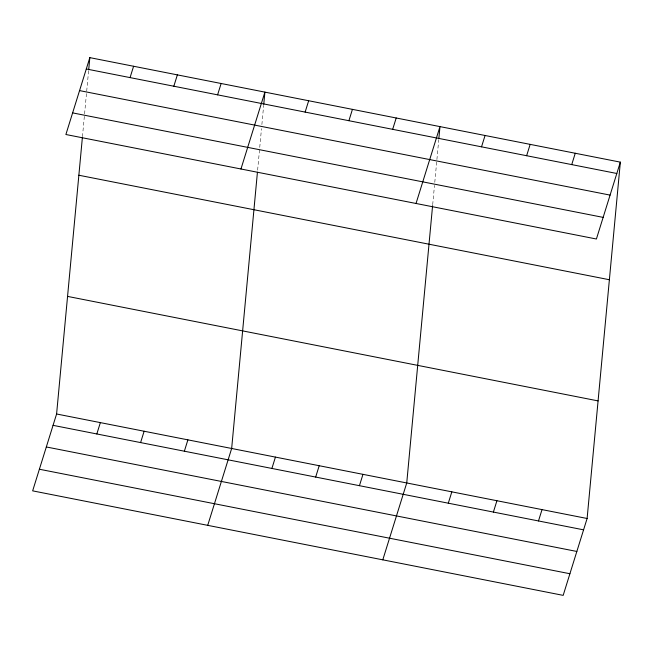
<?xml version="1.0" encoding="UTF-8"?>
<svg xmlns="http://www.w3.org/2000/svg" width="653" height="653" viewBox="0 0 653 653"><rect width="100%" height="100%" fill="white"/><g stroke="black" fill="none" stroke-linecap="round" stroke-linejoin="round"><path stroke-width="0.49" stroke-dasharray="3.27 2.45" d="M82.449 136.714L88.596 70.818M257.617 170.188L261.494 128.617M261.877 124.568L263.673 105.304M432.694 204.667L434.49 185.411M434.776 182.367L438.743 139.791"/><path stroke-width="0.98" d="M620.35 162.14L596.409 239.006L65.888 134.51L89.828 57.635L620.35 162.14L587.112 518.49L563.172 595.365L32.65 490.86L56.591 413.994L82.36 137.726M88.694 69.806L89.828 57.635M257.429 172.212L231.66 448.48L207.719 525.347M263.763 104.292L264.898 92.122L240.957 168.988M432.596 205.687L406.737 482.967L382.797 559.833M438.84 138.779L439.975 126.609L416.034 203.475M130.061 77.601L133.596 66.263M173.829 86.229L177.363 74.883M96.824 433.959L100.358 422.613M217.596 94.848L221.13 83.502M140.591 442.579L144.125 431.233M184.366 451.199L187.893 439.853M305.139 112.087L308.665 100.75M348.906 120.707L352.432 109.369M271.901 468.446L275.435 457.1M392.673 129.335L396.208 117.989M315.668 477.065L319.203 465.72M359.436 485.685L362.97 474.339M481.53 146.835L485.065 135.489M526.628 155.716L530.163 144.378M448.301 503.194L451.827 491.848M571.726 164.605L575.252 153.259M493.39 512.074L496.925 500.729M538.488 520.955L542.023 509.609M86.294 68.981L616.816 173.486M79.56 90.604L610.082 195.108M72.622 112.887L603.143 217.384M78.858 175.233L609.38 279.737M67.561 296.397L598.083 400.901M56.591 413.994L587.112 518.49M53.056 425.34L583.578 529.836M46.322 446.962L576.844 551.459M39.384 469.238L569.906 573.734"/></g></svg>
